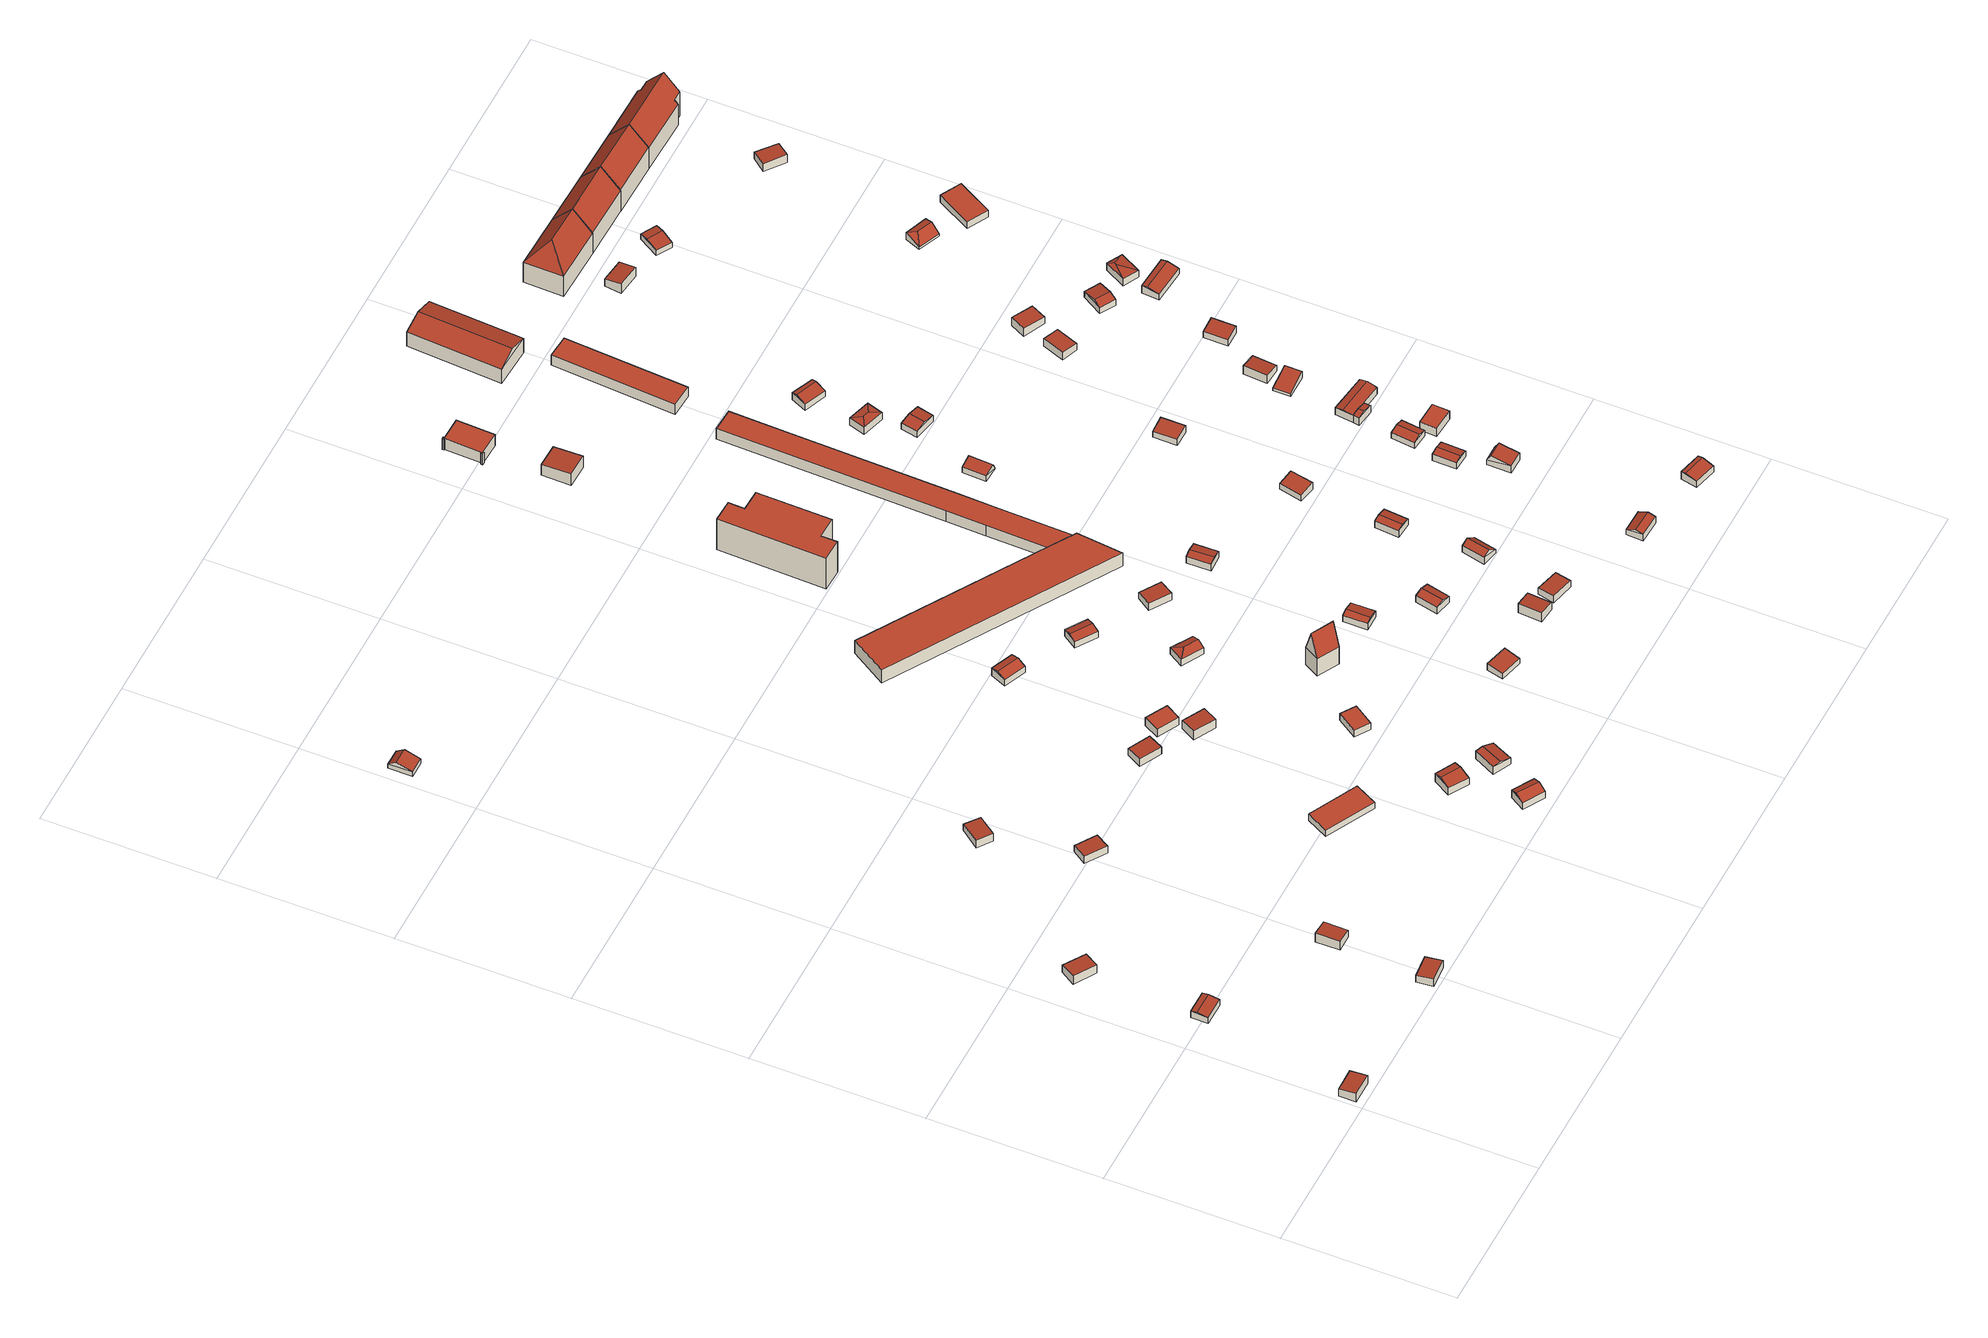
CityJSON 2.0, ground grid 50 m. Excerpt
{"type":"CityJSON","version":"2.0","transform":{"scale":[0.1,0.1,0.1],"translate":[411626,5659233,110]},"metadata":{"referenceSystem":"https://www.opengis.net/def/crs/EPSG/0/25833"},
"CityObjects":{
"building1":{"type":"Building","attributes":{"Dachtyp_tdc":"tdcPolyFlatRoof","Gemeindeschluessel":14612000,"Dachneigung":6.07,"QualitaetDacherkennung":78,"Geometrietyp2DReferenz":"3000","measuredHeight":3.06,"function":"31001_9998","roofType":"2100"},"geometry":[{"type":"Solid","lod":"2","boundaries":[[[[0,1,2,3]],[[1,4,5,2]],[[4,6,7,5]],[[6,0,3,7]],[[6,4,1,0]],[[3,2,5,7]]]],"semantics":{"surfaces":[{"type":"WallSurface"},{"type":"RoofSurface"},{"type":"GroundSurface"}],"values":[[0,0,0,0,1,2]]}}]},
"building2":{"type":"Building","attributes":{"Dachtyp_tdc":"tdcGableRoof","Gemeindeschluessel":14612000,"Dachneigung":10.05,"QualitaetDacherkennung":68,"Geometrietyp2DReferenz":"3000","measuredHeight":2.67,"function":"31001_9998","roofType":"3100"},"geometry":[{"type":"Solid","lod":"2","boundaries":[[[[8,9,10,11]],[[9,12,13,10]],[[12,14,15,13]],[[14,8,11,15]],[[12,9,16]],[[8,14,17]],[[9,8,17,16]],[[14,12,16,17]],[[11,10,13,15]]]],"semantics":{"surfaces":[{"type":"WallSurface"},{"type":"RoofSurface"},{"type":"GroundSurface"}],"values":[[0,0,0,0,0,0,1,1,2]]}}]},
"building3":{"type":"Building","attributes":{"Dachtyp_tdc":"tdcPolyFlatRoof","Gemeindeschluessel":14612000,"Dachneigung":3.76,"QualitaetDacherkennung":78,"Geometrietyp2DReferenz":"3000","measuredHeight":3.08,"function":"31001_9998","roofType":"2100"},"geometry":[{"type":"Solid","lod":"2","boundaries":[[[[18,19,20,21]],[[19,22,23,20]],[[22,24,25,23]],[[24,18,21,25]],[[24,22,19,18]],[[21,20,23,25]]]],"semantics":{"surfaces":[{"type":"WallSurface"},{"type":"RoofSurface"},{"type":"GroundSurface"}],"values":[[0,0,0,0,1,2]]}}]},
"building4":{"type":"Building","attributes":{"Dachtyp_tdc":"tdcPolyFlatRoof","Gemeindeschluessel":14612000,"Dachneigung":5.61,"QualitaetDacherkennung":56,"Geometrietyp2DReferenz":"3000","measuredHeight":2.86,"function":"31001_9998","roofType":"2100"},"geometry":[{"type":"Solid","lod":"2","boundaries":[[[[26,27,28,29]],[[27,30,31,28]],[[30,32,33,31]],[[32,26,29,33]],[[32,30,27,26]],[[29,28,31,33]]]],"semantics":{"surfaces":[{"type":"WallSurface"},{"type":"RoofSurface"},{"type":"GroundSurface"}],"values":[[0,0,0,0,1,2]]}}]},
"building5":{"type":"Building","attributes":{"Dachtyp_tdc":"tdcPolyFlatRoof","Gemeindeschluessel":14612000,"Dachneigung":7.63,"QualitaetDacherkennung":71,"Geometrietyp2DReferenz":"3000","measuredHeight":3.33,"function":"31001_9998","roofType":"2100"},"geometry":[{"type":"Solid","lod":"2","boundaries":[[[[34,35,36,37]],[[34,38,39,35]],[[36,40,41,37]],[[35,39,40,36]],[[39,38,41,40]],[[38,34,37,41]]]],"semantics":{"surfaces":[{"type":"WallSurface"},{"type":"RoofSurface"},{"type":"GroundSurface"}],"values":[[0,1,2,0,0,0]]}}]},
"building6":{"type":"Building","attributes":{"Dachtyp_tdc":"tdcPolyFlatRoof","Gemeindeschluessel":14612000,"Dachneigung":4.7,"QualitaetDacherkennung":73,"Geometrietyp2DReferenz":"3000","measuredHeight":2.66,"function":"31001_9998","roofType":"2100"},"geometry":[{"type":"Solid","lod":"2","boundaries":[[[[42,43,44,45]],[[43,46,47,44]],[[46,48,49,47]],[[48,42,45,49]],[[48,46,43,42]],[[45,44,47,49]]]],"semantics":{"surfaces":[{"type":"WallSurface"},{"type":"RoofSurface"},{"type":"GroundSurface"}],"values":[[0,0,0,0,1,2]]}}]},
"building7":{"type":"Building","attributes":{"Dachtyp_tdc":"tdcPolyFlatRoof","Gemeindeschluessel":14612000,"Dachneigung":4.71,"QualitaetDacherkennung":80,"Geometrietyp2DReferenz":"3000","measuredHeight":2.71,"function":"31001_9998","roofType":"2100"},"geometry":[{"type":"Solid","lod":"2","boundaries":[[[[50,51,52,53]],[[51,54,55,52]],[[54,56,57,55]],[[56,50,53,57]],[[56,54,51,50]],[[53,52,55,57]]]],"semantics":{"surfaces":[{"type":"WallSurface"},{"type":"RoofSurface"},{"type":"GroundSurface"}],"values":[[0,0,0,0,1,2]]}}]},
"building8":{"type":"Building","attributes":{"Dachtyp_tdc":"tdcGableRoof","Gemeindeschluessel":14612000,"Dachneigung":17.56,"QualitaetDacherkennung":50,"Geometrietyp2DReferenz":"3000","measuredHeight":3.24,"function":"31001_9998","roofType":"3100"},"geometry":[{"type":"Solid","lod":"2","boundaries":[[[[58,59,60,61]],[[59,62,63,60]],[[62,64,65,63]],[[64,58,61,65]],[[62,59,66]],[[58,64,67]],[[59,58,67,66]],[[64,62,66,67]],[[61,60,63,65]]]],"semantics":{"surfaces":[{"type":"WallSurface"},{"type":"RoofSurface"},{"type":"GroundSurface"}],"values":[[0,0,0,0,0,0,1,1,2]]}}]},
"building9":{"type":"Building","attributes":{"Dachtyp_tdc":"tdcPolyFlatRoof","Gemeindeschluessel":14612000,"Dachneigung":0,"QualitaetDacherkennung":57,"Geometrietyp2DReferenz":"3000","measuredHeight":2.34,"function":"31001_9998","roofType":"1000"},"geometry":[{"type":"Solid","lod":"2","boundaries":[[[[68,69,70,71]],[[68,72,73,69]],[[70,74,75,71]],[[69,73,74,70]],[[73,72,75,74]],[[72,68,71,75]]]],"semantics":{"surfaces":[{"type":"WallSurface"},{"type":"RoofSurface"},{"type":"GroundSurface"}],"values":[[0,1,2,0,0,0]]}}]},
"building10":{"type":"Building","attributes":{"Dachtyp_tdc":"tdcGableRoof","Gemeindeschluessel":14612000,"Dachneigung":20.28,"QualitaetDacherkennung":78,"Geometrietyp2DReferenz":"3000","measuredHeight":3.58,"function":"31001_9998","roofType":"3100"},"geometry":[{"type":"Solid","lod":"2","boundaries":[[[[76,77,78,79]],[[77,80,81,78]],[[80,82,83,81]],[[82,76,79,83]],[[80,77,84]],[[76,82,85]],[[77,76,85,84]],[[82,80,84,85]],[[79,78,81,83]]]],"semantics":{"surfaces":[{"type":"WallSurface"},{"type":"RoofSurface"},{"type":"GroundSurface"}],"values":[[0,0,0,0,0,0,1,1,2]]}}]},
"building11":{"type":"Building","attributes":{"Dachtyp_tdc":"tdcPolyFlatRoof","Gemeindeschluessel":14612000,"Dachneigung":3.81,"QualitaetDacherkennung":84,"Geometrietyp2DReferenz":"3000","measuredHeight":2.73,"function":"31001_9998","roofType":"2100"},"geometry":[{"type":"Solid","lod":"2","boundaries":[[[[86,87,88,89]],[[87,90,91,88]],[[90,92,93,91]],[[92,86,89,93]],[[92,90,87,86]],[[89,88,91,93]]]],"semantics":{"surfaces":[{"type":"WallSurface"},{"type":"RoofSurface"},{"type":"GroundSurface"}],"values":[[0,0,0,0,1,2]]}}]},
"building12":{"type":"Building","attributes":{"Dachtyp_tdc":"tdcGableRoof","Gemeindeschluessel":14612000,"Dachneigung":14.36,"QualitaetDacherkennung":75,"Geometrietyp2DReferenz":"3000","measuredHeight":3.51,"function":"31001_9998","roofType":"3100"},"geometry":[{"type":"Solid","lod":"2","boundaries":[[[[94,95,96,97]],[[95,98,99,96]],[[98,100,101,99]],[[100,94,97,101]],[[98,95,102]],[[94,100,103]],[[95,94,103,102]],[[100,98,102,103]],[[97,96,99,101]]]],"semantics":{"surfaces":[{"type":"WallSurface"},{"type":"RoofSurface"},{"type":"GroundSurface"}],"values":[[0,0,0,0,0,0,1,1,2]]}}]},
"building13":{"type":"Building","attributes":{"Dachtyp_tdc":"tdcGableRoof","Gemeindeschluessel":14612000,"Dachneigung":17.19,"QualitaetDacherkennung":82,"Geometrietyp2DReferenz":"3000","measuredHeight":3.33,"function":"31001_9998","roofType":"3100"},"geometry":[{"type":"Solid","lod":"2","boundaries":[[[[104,105,106,107]],[[105,108,109,106]],[[108,110,111,109]],[[110,104,107,111]],[[108,105,112]],[[104,110,113]],[[105,104,113,112]],[[110,108,112,113]],[[107,106,109,111]]]],"semantics":{"surfaces":[{"type":"WallSurface"},{"type":"RoofSurface"},{"type":"GroundSurface"}],"values":[[0,0,0,0,0,0,1,1,2]]}}]},
"building14":{"type":"Building","attributes":{"Dachtyp_tdc":"tdcPolyFlatRoof","Gemeindeschluessel":14612000,"Dachneigung":2.98,"QualitaetDacherkennung":81,"Geometrietyp2DReferenz":"3000","measuredHeight":3.03,"function":"31001_9998","roofType":"2100"},"geometry":[{"type":"Solid","lod":"2","boundaries":[[[[114,115,116,117]],[[115,118,119,116]],[[118,120,121,119]],[[120,114,117,121]],[[120,118,115,114]],[[117,116,119,121]]]],"semantics":{"surfaces":[{"type":"WallSurface"},{"type":"RoofSurface"},{"type":"GroundSurface"}],"values":[[0,0,0,0,1,2]]}}]},
"building15":{"type":"Building","attributes":{"Dachtyp_tdc":"tdcPolyFlatRoof","Gemeindeschluessel":14612000,"Dachneigung":3.79,"QualitaetDacherkennung":75,"Geometrietyp2DReferenz":"3000","measuredHeight":3.33,"function":"31001_9998","roofType":"2100"},"geometry":[{"type":"Solid","lod":"2","boundaries":[[[[122,123,124,125]],[[123,126,127,124]],[[123,122,128,126]],[[127,129,125,124]],[[126,128,129,127]],[[128,122,125,129]]]],"semantics":{"surfaces":[{"type":"WallSurface"},{"type":"RoofSurface"},{"type":"GroundSurface"}],"values":[[0,0,1,2,0,0]]}}]},
"building16":{"type":"Building","attributes":{"Dachtyp_tdc":"tdcPolyFlatRoof","Gemeindeschluessel":14612000,"Dachneigung":0,"QualitaetDacherkennung":76,"Geometrietyp2DReferenz":"3000","measuredHeight":2.51,"function":"31001_9998","roofType":"1000"},"geometry":[{"type":"Solid","lod":"2","boundaries":[[[[130,131,132,133]],[[131,134,135,132]],[[134,136,137,135]],[[136,130,133,137]],[[136,134,131,130]],[[133,132,135,137]]]],"semantics":{"surfaces":[{"type":"WallSurface"},{"type":"RoofSurface"},{"type":"GroundSurface"}],"values":[[0,0,0,0,1,2]]}}]},
"building17":{"type":"Building","attributes":{"Dachtyp_tdc":"tdcGableRoof","Gemeindeschluessel":14612000,"Dachneigung":23.5,"QualitaetDacherkennung":73,"Geometrietyp2DReferenz":"3000","measuredHeight":3.4,"function":"31001_9998","roofType":"3100"},"geometry":[{"type":"Solid","lod":"2","boundaries":[[[[138,139,140,141]],[[139,142,143,140]],[[142,144,145,143]],[[144,138,141,145]],[[142,139,146]],[[138,144,147]],[[139,138,147,146]],[[144,142,146,147]],[[141,140,143,145]]]],"semantics":{"surfaces":[{"type":"WallSurface"},{"type":"RoofSurface"},{"type":"GroundSurface"}],"values":[[0,0,0,0,0,0,1,1,2]]}}]},
"building18":{"type":"Building","attributes":{"Dachtyp_tdc":"tdcFreeFormRoof","Gemeindeschluessel":14612000,"Dachneigung":22.96,"QualitaetDacherkennung":67,"Geometrietyp2DReferenz":"3000","measuredHeight":3.38,"function":"31001_9998","roofType":"5000"},"geometry":[{"type":"Solid","lod":"2","boundaries":[[[[148,149,150,151]],[[149,152,153,150]],[[152,154,155,153]],[[154,148,151,155]],[[156,157,154,152]],[[156,152,149]],[[157,156,149,148]],[[157,148,154]],[[151,150,153,155]]]],"semantics":{"surfaces":[{"type":"WallSurface"},{"type":"RoofSurface"},{"type":"GroundSurface"}],"values":[[0,0,0,0,1,1,1,0,2]]}}]},
"building19":{"type":"Building","attributes":{"Dachtyp_tdc":"tdcFreeFormRoof","Gemeindeschluessel":14612000,"Dachneigung":71.73,"QualitaetDacherkennung":5,"Geometrietyp2DReferenz":"3000","measuredHeight":13.91,"function":"31001_9998","roofType":"5000"},"geometry":[{"type":"Solid","lod":"2","boundaries":[[[[158,159,160,161]],[[159,162,163,160]],[[162,164,165,163]],[[164,158,161,165]],[[166,164,162]],[[167,166,162,159]],[[167,159,158]],[[166,167,158,164]],[[161,160,163,165]]]],"semantics":{"surfaces":[{"type":"WallSurface"},{"type":"RoofSurface"},{"type":"GroundSurface"}],"values":[[0,0,0,0,0,1,0,1,2]]}}]},
"building20":{"type":"Building","attributes":{"Dachtyp_tdc":"tdcGableRoof","Gemeindeschluessel":14612000,"Dachneigung":15.91,"QualitaetDacherkennung":72,"Geometrietyp2DReferenz":"3000","measuredHeight":3.02,"function":"31001_9998","roofType":"3100"},"geometry":[{"type":"Solid","lod":"2","boundaries":[[[[168,169,170,171]],[[169,172,173,170]],[[172,174,175,173]],[[174,168,171,175]],[[172,169,176]],[[168,174,177]],[[169,168,177,176]],[[174,172,176,177]],[[171,170,173,175]]]],"semantics":{"surfaces":[{"type":"WallSurface"},{"type":"RoofSurface"},{"type":"GroundSurface"}],"values":[[0,0,0,0,0,0,1,1,2]]}}]},
"building21":{"type":"Building","attributes":{"name":"Straßenmeisterei Dresden-Nord","Dachtyp_tdc":"tdcPolyFlatRoof","Gemeindeschluessel":14612000,"Dachneigung":0,"QualitaetDacherkennung":73,"Geometrietyp2DReferenz":"3000","measuredHeight":4.79,"function":"31001_3010","roofType":"1000"},"geometry":[{"type":"Solid","lod":"2","boundaries":[[[[178,179,180,181]],[[179,182,183,180]],[[182,184,185,183]],[[184,186,187,185]],[[186,178,181,187]],[[186,184,182,179,178]],[[181,180,183,185,187]]]],"semantics":{"surfaces":[{"type":"WallSurface"},{"type":"RoofSurface"},{"type":"GroundSurface"}],"values":[[0,0,0,0,0,1,2]]}}]},
"building22":{"type":"Building","attributes":{"Dachtyp_tdc":"tdcPolyFlatRoof","Gemeindeschluessel":14612000,"Dachneigung":6.23,"QualitaetDacherkennung":78,"Geometrietyp2DReferenz":"3000","measuredHeight":2.51,"function":"31001_9998","roofType":"2100"},"geometry":[{"type":"Solid","lod":"2","boundaries":[[[[188,189,190,191]],[[189,192,193,190]],[[192,194,195,193]],[[194,188,191,195]],[[194,192,189,188]],[[191,190,193,195]]]],"semantics":{"surfaces":[{"type":"WallSurface"},{"type":"RoofSurface"},{"type":"GroundSurface"}],"values":[[0,0,0,0,1,2]]}}]},
"building23":{"type":"Building","attributes":{"Dachtyp_tdc":"tdcPolyFlatRoof","Gemeindeschluessel":14612000,"Dachneigung":3.46,"QualitaetDacherkennung":75,"Geometrietyp2DReferenz":"3000","measuredHeight":2.53,"function":"31001_9998","roofType":"2100"},"geometry":[{"type":"Solid","lod":"2","boundaries":[[[[196,197,198,199]],[[197,200,201,198]],[[200,202,203,201]],[[202,196,199,203]],[[202,200,197,196]],[[199,198,201,203]]]],"semantics":{"surfaces":[{"type":"WallSurface"},{"type":"RoofSurface"},{"type":"GroundSurface"}],"values":[[0,0,0,0,1,2]]}}]},
"building24":{"type":"Building","attributes":{"Dachtyp_tdc":"tdcGableRoof","Gemeindeschluessel":14612000,"Dachneigung":15.01,"QualitaetDacherkennung":92,"Geometrietyp2DReferenz":"3000","measuredHeight":3.04,"function":"31001_9998","roofType":"3100"},"geometry":[{"type":"Solid","lod":"2","boundaries":[[[[204,205,206]],[[207,208,209]],[[205,207,209,206]],[[208,204,206,209]],[[210,211,212,213]],[[207,205,211,210]],[[205,204,212,211]],[[204,208,213,212]],[[208,207,210,213]]]],"semantics":{"surfaces":[{"type":"WallSurface"},{"type":"RoofSurface"},{"type":"GroundSurface"}],"values":[[0,0,1,1,2,0,0,0,0]]}}]},
"building25":{"type":"Building","attributes":{"name":"Straßenmeisterei Dresden-Nord","Dachtyp_tdc":"tdcPolyFlatRoof","Gemeindeschluessel":14612000,"Dachneigung":0,"QualitaetDacherkennung":92,"Geometrietyp2DReferenz":"3000","measuredHeight":11.45,"function":"31001_3010","roofType":"1000"},"geometry":[{"type":"Solid","lod":"2","boundaries":[[[[214,215,216,217]],[[215,218,219,216]],[[218,220,221,219]],[[220,222,223,221]],[[222,224,225,223]],[[224,226,227,225]],[[226,228,229,227]],[[228,230,231,229]],[[230,232,233,231]],[[232,214,217,233]],[[232,230,228,226,224,222,220,218,215,214]],[[217,216,219,221,223,225,227,229,231,233]]]],"semantics":{"surfaces":[{"type":"WallSurface"},{"type":"RoofSurface"},{"type":"GroundSurface"}],"values":[[0,0,0,0,0,0,0,0,0,0,1,2]]}}]},
"building26":{"type":"Building","attributes":{"Dachtyp_tdc":"tdcGableRoof","Gemeindeschluessel":14612000,"Dachneigung":15.29,"QualitaetDacherkennung":85,"Geometrietyp2DReferenz":"3000","measuredHeight":2.98,"function":"31001_9998","roofType":"3100"},"geometry":[{"type":"Solid","lod":"2","boundaries":[[[[234,235,236,237]],[[235,238,239,236]],[[238,240,241,239]],[[240,234,237,241]],[[238,235,242]],[[234,240,243]],[[235,234,243,242]],[[240,238,242,243]],[[237,236,239,241]]]],"semantics":{"surfaces":[{"type":"WallSurface"},{"type":"RoofSurface"},{"type":"GroundSurface"}],"values":[[0,0,0,0,0,0,1,1,2]]}}]},
"building27":{"type":"Building","attributes":{"Dachtyp_tdc":"tdcPolyFlatRoof","Gemeindeschluessel":14612000,"Dachneigung":7.46,"QualitaetDacherkennung":81,"Geometrietyp2DReferenz":"3000","measuredHeight":3.32,"function":"31001_9998","roofType":"2100"},"geometry":[{"type":"Solid","lod":"2","boundaries":[[[[244,245,246,247]],[[245,248,249,246]],[[248,250,251,249]],[[250,244,247,251]],[[250,248,245,244]],[[247,246,249,251]]]],"semantics":{"surfaces":[{"type":"WallSurface"},{"type":"RoofSurface"},{"type":"GroundSurface"}],"values":[[0,0,0,0,1,2]]}}]},
"building28":{"type":"Building","attributes":{"Dachtyp_tdc":"tdcGableRoof","Gemeindeschluessel":14612000,"Dachneigung":12.29,"QualitaetDacherkennung":93,"Geometrietyp2DReferenz":"3000","measuredHeight":2.96,"function":"31001_9998","roofType":"3100"},"geometry":[{"type":"Solid","lod":"2","boundaries":[[[[252,253,254,255]],[[253,256,257,254]],[[256,258,259,257]],[[258,252,255,259]],[[256,253,260]],[[252,258,261]],[[253,252,261,260]],[[258,256,260,261]],[[255,254,257,259]]]],"semantics":{"surfaces":[{"type":"WallSurface"},{"type":"RoofSurface"},{"type":"GroundSurface"}],"values":[[0,0,0,0,0,0,1,1,2]]}}]},
"building29":{"type":"Building","attributes":{"Dachtyp_tdc":"tdcPolyFlatRoof","Gemeindeschluessel":14612000,"Dachneigung":4.12,"QualitaetDacherkennung":77,"Geometrietyp2DReferenz":"3000","measuredHeight":2.54,"function":"31001_9998","roofType":"2100"},"geometry":[{"type":"Solid","lod":"2","boundaries":[[[[262,263,264,265]],[[263,266,267,264]],[[266,268,269,267]],[[268,262,265,269]],[[268,266,263,262]],[[265,264,267,269]]]],"semantics":{"surfaces":[{"type":"WallSurface"},{"type":"RoofSurface"},{"type":"GroundSurface"}],"values":[[0,0,0,0,1,2]]}}]},
"building30":{"type":"Building","attributes":{"name":"Straßenmeisterei Dresden-Nord","Dachtyp_tdc":"tdcPolyFlatRoof","Gemeindeschluessel":14612000,"Dachneigung":3.27,"QualitaetDacherkennung":94,"Geometrietyp2DReferenz":"3000","measuredHeight":4.42,"function":"31001_3010","roofType":"2100"},"geometry":[{"type":"Solid","lod":"2","boundaries":[[[[270,271,272,273]],[[271,274,275,272]],[[274,276,277,275]],[[276,270,273,277]],[[276,274,271,270]],[[273,272,275,277]]]],"semantics":{"surfaces":[{"type":"WallSurface"},{"type":"RoofSurface"},{"type":"GroundSurface"}],"values":[[0,0,0,0,1,2]]}}]},
"building31":{"type":"Building","attributes":{"name":"Straßenmeisterei Dresden-Nord","Dachtyp_tdc":"tdcPolyFlatRoof","Gemeindeschluessel":14612000,"Dachneigung":2.7,"QualitaetDacherkennung":98,"Geometrietyp2DReferenz":"3000","measuredHeight":3.94,"function":"31001_3010","roofType":"2100"},"geometry":[{"type":"Solid","lod":"2","boundaries":[[[[278,279,181,280]],[[279,281,187,181]],[[281,282,283,187]],[[282,284,285,283]],[[284,286,287,285]],[[286,288,289,287]],[[288,290,291,289]],[[290,292,293,291]],[[292,278,280,293]],[[292,290,288,286,284,282,281,279,278]],[[280,181,187,283,285,287,289,291,293]]]],"semantics":{"surfaces":[{"type":"WallSurface"},{"type":"RoofSurface"},{"type":"GroundSurface"}],"values":[[0,0,0,0,0,0,0,0,0,1,2]]}}]},
"building32":{"type":"Building","attributes":{"Dachtyp_tdc":"tdcPolyFlatRoof","Gemeindeschluessel":14612000,"Dachneigung":0,"QualitaetDacherkennung":88,"Geometrietyp2DReferenz":"3000","measuredHeight":4.14,"function":"31001_2000","roofType":"1000"},"geometry":[{"type":"Solid","lod":"2","boundaries":[[[[294,295,296,297]],[[298,299,300,301]],[[299,302,303,300]],[[302,304,305,303]],[[304,306,307,305]],[[306,308,309,307]],[[308,310,311,309]],[[310,312,313,311]],[[312,314,315,313]],[[314,294,297,315]],[[314,312,310,308,306,304,302,299,298,316,317,318,295,294]],[[297,296,319,320,321,301,300,303,305,307,309,311,313,315]],[[316,298,301,321]],[[317,316,321,320]],[[295,318,319,296]],[[318,317,320,319]]]],"semantics":{"surfaces":[{"type":"WallSurface"},{"type":"RoofSurface"},{"type":"GroundSurface"}],"values":[[0,0,0,0,0,0,0,0,0,0,1,2,0,0,0,0]]}}]},
"building33":{"type":"Building","attributes":{"Dachtyp_tdc":"tdcGableRoof","Gemeindeschluessel":14612000,"Dachneigung":37.65,"QualitaetDacherkennung":64,"Geometrietyp2DReferenz":"3000","measuredHeight":3.62,"function":"31001_9998","roofType":"3100"},"geometry":[{"type":"Solid","lod":"2","boundaries":[[[[322,323,324,325]],[[326,327,323,322]],[[327,328,324,323]],[[328,329,325,324]],[[329,326,322,325]],[[328,327,330]],[[326,329,331]],[[327,326,331,330]],[[329,328,330,331]]]],"semantics":{"surfaces":[{"type":"GroundSurface"},{"type":"WallSurface"},{"type":"RoofSurface"}],"values":[[0,1,1,1,1,1,1,2,2]]}}]},
"building34":{"type":"Building","attributes":{"Dachtyp_tdc":"tdcGableRoof","Gemeindeschluessel":14612000,"Dachneigung":15.38,"QualitaetDacherkennung":80,"Geometrietyp2DReferenz":"3000","measuredHeight":2.93,"function":"31001_9998","roofType":"3100"},"geometry":[{"type":"Solid","lod":"2","boundaries":[[[[332,333,334,335]],[[333,336,337,334]],[[336,338,339,337]],[[338,332,335,339]],[[336,333,340]],[[332,338,341]],[[333,332,341,340]],[[338,336,340,341]],[[335,334,337,339]]]],"semantics":{"surfaces":[{"type":"WallSurface"},{"type":"RoofSurface"},{"type":"GroundSurface"}],"values":[[0,0,0,0,0,0,1,1,2]]}}]},
"building35":{"type":"Building","attributes":{"Dachtyp_tdc":"tdcGableRoof","Gemeindeschluessel":14612000,"Dachneigung":13.43,"QualitaetDacherkennung":55,"Geometrietyp2DReferenz":"3000","measuredHeight":2.85,"function":"31001_9998","roofType":"3100"},"geometry":[{"type":"Solid","lod":"2","boundaries":[[[[342,343,344,345]],[[343,346,344]],[[342,345,347]],[[346,343,348]],[[342,347,349]],[[343,342,349,348]],[[347,346,348,349]],[[345,344,346,347]]]],"semantics":{"surfaces":[{"type":"WallSurface"},{"type":"RoofSurface"},{"type":"GroundSurface"}],"values":[[0,0,0,0,0,1,1,2]]}}]},
"building36":{"type":"Building","attributes":{"Dachtyp_tdc":"tdcGableRoof","Gemeindeschluessel":14612000,"Dachneigung":22.16,"QualitaetDacherkennung":60,"Geometrietyp2DReferenz":"3000","measuredHeight":3.07,"function":"31001_9998","roofType":"3100"},"geometry":[{"type":"Solid","lod":"2","boundaries":[[[[350,351,352,353]],[[351,354,355,352]],[[354,356,357,355]],[[356,350,353,357]],[[354,351,358]],[[350,356,359]],[[351,350,359,358]],[[356,354,358,359]],[[353,352,355,357]]]],"semantics":{"surfaces":[{"type":"WallSurface"},{"type":"RoofSurface"},{"type":"GroundSurface"}],"values":[[0,0,0,0,0,0,1,1,2]]}}]},
"building37":{"type":"Building","attributes":{"Dachtyp_tdc":"tdcPolyFlatRoof","Gemeindeschluessel":14612000,"Dachneigung":6.3,"QualitaetDacherkennung":76,"Geometrietyp2DReferenz":"3000","measuredHeight":2.59,"function":"31001_9998","roofType":"2100"},"geometry":[{"type":"Solid","lod":"2","boundaries":[[[[360,361,362,363]],[[361,364,365,362]],[[364,366,367,365]],[[366,360,363,367]],[[366,364,361,360]],[[363,362,365,367]]]],"semantics":{"surfaces":[{"type":"WallSurface"},{"type":"RoofSurface"},{"type":"GroundSurface"}],"values":[[0,0,0,0,1,2]]}}]},
"building38":{"type":"Building","attributes":{"Dachtyp_tdc":"tdcFreeFormRoof","Gemeindeschluessel":14612000,"Dachneigung":12.31,"QualitaetDacherkennung":72,"Geometrietyp2DReferenz":"3000","measuredHeight":3.12,"function":"31001_9998","roofType":"5000"},"geometry":[{"type":"Solid","lod":"2","boundaries":[[[[368,369,370,371]],[[369,372,373,370]],[[372,374,375,373]],[[374,368,371,375]],[[376,374,372]],[[377,376,372,369]],[[377,369,368]],[[376,377,368,374]],[[371,370,373,375]]]],"semantics":{"surfaces":[{"type":"WallSurface"},{"type":"RoofSurface"},{"type":"GroundSurface"}],"values":[[0,0,0,0,1,1,1,1,2]]}}]},
"building39":{"type":"Building","attributes":{"Dachtyp_tdc":"tdcGableRoof","Gemeindeschluessel":14612000,"Dachneigung":10.44,"QualitaetDacherkennung":80,"Geometrietyp2DReferenz":"3000","measuredHeight":2.97,"function":"31001_9998","roofType":"3100"},"geometry":[{"type":"Solid","lod":"2","boundaries":[[[[378,379,380,381]],[[379,382,383,380]],[[382,384,385,383]],[[384,378,381,385]],[[382,379,386]],[[378,384,387]],[[379,378,387,386]],[[384,382,386,387]],[[381,380,383,385]]]],"semantics":{"surfaces":[{"type":"WallSurface"},{"type":"RoofSurface"},{"type":"GroundSurface"}],"values":[[0,0,0,0,0,0,1,1,2]]}}]},
"building40":{"type":"Building","attributes":{"name":"Straßenmeisterei Dresden-Nord","Dachtyp_tdc":"tdcPolyFlatRoof","Gemeindeschluessel":14612000,"Dachneigung":2.6,"QualitaetDacherkennung":98,"Geometrietyp2DReferenz":"3000","measuredHeight":3.83,"function":"31001_3010","roofType":"2100"},"geometry":[{"type":"Solid","lod":"2","boundaries":[[[[388,389,390,391]],[[389,392,393,390]],[[392,394,395,393]],[[394,388,391,395]],[[394,392,389,388]],[[391,390,393,395]]]],"semantics":{"surfaces":[{"type":"WallSurface"},{"type":"RoofSurface"},{"type":"GroundSurface"}],"values":[[0,0,0,0,1,2]]}}]},
"building41":{"type":"Building","attributes":{"Dachtyp_tdc":"tdcGableRoof","Gemeindeschluessel":14612000,"Dachneigung":13.94,"QualitaetDacherkennung":73,"Geometrietyp2DReferenz":"3000","measuredHeight":3.06,"function":"31001_9998","roofType":"3100"},"geometry":[{"type":"Solid","lod":"2","boundaries":[[[[396,397,398,399]],[[397,400,401,398]],[[400,402,403,401]],[[402,396,399,403]],[[400,397,404]],[[396,402,405]],[[397,396,405,404]],[[402,400,404,405]],[[399,398,401,403]]]],"semantics":{"surfaces":[{"type":"WallSurface"},{"type":"RoofSurface"},{"type":"GroundSurface"}],"values":[[0,0,0,0,0,0,1,1,2]]}}]},
"building42":{"type":"Building","attributes":{"Dachtyp_tdc":"tdcPolyFlatRoof","Gemeindeschluessel":14612000,"Dachneigung":4.65,"QualitaetDacherkennung":90,"Geometrietyp2DReferenz":"3000","measuredHeight":2.53,"function":"31001_9998","roofType":"2100"},"geometry":[{"type":"Solid","lod":"2","boundaries":[[[[406,407,408,409]],[[407,410,411,408]],[[410,412,413,411]],[[412,406,409,413]],[[412,410,407,406]],[[409,408,411,413]]]],"semantics":{"surfaces":[{"type":"WallSurface"},{"type":"RoofSurface"},{"type":"GroundSurface"}],"values":[[0,0,0,0,1,2]]}}]},
"building43":{"type":"Building","attributes":{"Dachtyp_tdc":"tdcGableRoof","Gemeindeschluessel":14612000,"Dachneigung":13.24,"QualitaetDacherkennung":82,"Geometrietyp2DReferenz":"3000","measuredHeight":2.8,"function":"31001_9998","roofType":"3100"},"geometry":[{"type":"Solid","lod":"2","boundaries":[[[[414,415,416,417]],[[415,418,419,416]],[[418,420,421,419]],[[420,414,417,421]],[[418,415,422]],[[414,420,423]],[[415,414,423,422]],[[420,418,422,423]],[[417,416,419,421]]]],"semantics":{"surfaces":[{"type":"WallSurface"},{"type":"RoofSurface"},{"type":"GroundSurface"}],"values":[[0,0,0,0,0,0,1,1,2]]}}]},
"building44":{"type":"Building","attributes":{"Dachtyp_tdc":"tdcGableRoof","Gemeindeschluessel":14612000,"Dachneigung":11.26,"QualitaetDacherkennung":21,"Geometrietyp2DReferenz":"3000","measuredHeight":3.8,"function":"31001_9998","roofType":"3100"},"geometry":[{"type":"Solid","lod":"2","boundaries":[[[[424,425,426,427]],[[425,428,429,426]],[[428,430,431,429]],[[430,424,427,431]],[[428,425,432]],[[424,430,433]],[[425,424,433,432]],[[430,428,432,433]],[[427,426,429,431]]]],"semantics":{"surfaces":[{"type":"WallSurface"},{"type":"RoofSurface"},{"type":"GroundSurface"}],"values":[[0,0,0,0,0,0,1,1,2]]}}]},
"building45":{"type":"Building","attributes":{"name":"Straßenmeisterei Dresden-Nord","Dachtyp_tdc":"tdcGableRoof","Gemeindeschluessel":14612000,"Dachneigung":18.14,"QualitaetDacherkennung":96,"Geometrietyp2DReferenz":"3000","measuredHeight":7.34,"function":"31001_3010","roofType":"3100"},"geometry":[{"type":"Solid","lod":"2","boundaries":[[[[434,435,436,437]],[[435,438,439,436]],[[438,440,441,439]],[[440,434,437,441]],[[438,435,442]],[[434,440,443]],[[435,434,443,442]],[[440,438,442,443]],[[437,436,439,441]]]],"semantics":{"surfaces":[{"type":"WallSurface"},{"type":"RoofSurface"},{"type":"GroundSurface"}],"values":[[0,0,0,0,0,0,1,1,2]]}}]},
"building46":{"type":"Building","attributes":{"Dachtyp_tdc":"tdcGableRoof","Gemeindeschluessel":14612000,"Dachneigung":13.62,"QualitaetDacherkennung":69,"Geometrietyp2DReferenz":"3000","measuredHeight":3.02,"function":"31001_9998","roofType":"3100"},"geometry":[{"type":"Solid","lod":"2","boundaries":[[[[444,445,446,447]],[[445,448,449,446]],[[448,450,451,449]],[[450,444,447,451]],[[448,445,452]],[[444,450,453]],[[445,444,453,452]],[[450,448,452,453]],[[447,446,449,451]]]],"semantics":{"surfaces":[{"type":"WallSurface"},{"type":"RoofSurface"},{"type":"GroundSurface"}],"values":[[0,0,0,0,0,0,1,1,2]]}}]},
"building47":{"type":"Building","attributes":{"Dachtyp_tdc":"tdcGableRoof","Gemeindeschluessel":14612000,"Dachneigung":14.66,"QualitaetDacherkennung":64,"Geometrietyp2DReferenz":"3000","measuredHeight":2.81,"function":"31001_9998","roofType":"3100"},"geometry":[{"type":"Solid","lod":"2","boundaries":[[[[454,455,456,457]],[[455,458,459,456]],[[458,460,461,459]],[[460,454,457,461]],[[458,455,462]],[[454,460,463]],[[455,454,463,462]],[[460,458,462,463]],[[457,456,459,461]]]],"semantics":{"surfaces":[{"type":"WallSurface"},{"type":"RoofSurface"},{"type":"GroundSurface"}],"values":[[0,0,0,0,0,0,1,1,2]]}}]},
"building48":{"type":"Building","attributes":{"Dachtyp_tdc":"tdcPolyFlatRoof","Gemeindeschluessel":14612000,"Dachneigung":0,"QualitaetDacherkennung":0,"Geometrietyp2DReferenz":"3000","BezugspunktDach":"2000","measuredHeight":3,"function":"31001_9998"},"geometry":[{"type":"MultiSurface","lod":"2","boundaries":[[[464,465,466,467]],[[464,467,468,469]],[[465,464,469,470]],[[467,466,471,468]],[[466,465,470,471]],[[468,471,470,469]]],"semantics":{"surfaces":[{"type":"RoofSurface"},{"type":"WallSurface"},{"type":"GroundSurface"}],"values":[0,1,1,1,1,2]}}]},
"building49":{"type":"Building","attributes":{"Gemeindeschluessel":14612000,"Geometrietyp2DReferenz":"3000","function":"31001_9998","roofType":"9999"},"children":["building49-1","building49-2"]},
"building49-1":{"type":"BuildingPart","attributes":{"Dachtyp_tdc":"tdcGableRoof","Dachneigung":10.63,"QualitaetDacherkennung":56,"Geometrietyp2DReferenz":"3000","measuredHeight":3.1,"roofType":"3100"},"parents":["building49"],"geometry":[{"type":"MultiSurface","lod":"2","boundaries":[[[472,473,474,475]],[[473,476,477,474]],[[476,478,479,477]],[[478,480,481,482,479]],[[480,478,483,484,472,485]],[[473,484,483,476]],[[483,478,476]],[[472,484,473]],[[482,475,474,477,479]]],"semantics":{"surfaces":[{"type":"WallSurface"},{"type":"RoofSurface"},{"type":"GroundSurface"}],"values":[0,0,0,0,1,1,0,0,2]}}]},
"building49-2":{"type":"BuildingPart","attributes":{"Dachtyp_tdc":"tdcGableRoof","Dachneigung":13.12,"QualitaetDacherkennung":80,"Geometrietyp2DReferenz":"3000","measuredHeight":3.18,"roofType":"3100"},"parents":["building49"],"geometry":[{"type":"MultiSurface","lod":"2","boundaries":[[[481,486,487,482]],[[486,488,489,487]],[[488,490,472,475,489]],[[488,486,491]],[[481,485,490,492]],[[486,481,492,491]],[[490,488,491,492]],[[482,487,489,475]]],"semantics":{"surfaces":[{"type":"WallSurface"},{"type":"RoofSurface"},{"type":"GroundSurface"}],"values":[0,0,0,0,0,1,1,2]}}]},
"building50":{"type":"Building","attributes":{"Dachtyp_tdc":"tdcPolyFlatRoof","Gemeindeschluessel":14612000,"Dachneigung":14.77,"QualitaetDacherkennung":66,"Geometrietyp2DReferenz":"3000","measuredHeight":2.65,"function":"31001_9998","roofType":"2100"},"geometry":[{"type":"Solid","lod":"2","boundaries":[[[[493,494,495,496]],[[494,497,498,495]],[[497,499,500,498]],[[499,493,496,500]],[[499,497,494,493]],[[496,495,498,500]]]],"semantics":{"surfaces":[{"type":"WallSurface"},{"type":"RoofSurface"},{"type":"GroundSurface"}],"values":[[0,0,0,0,1,2]]}}]},
"building51":{"type":"Building","attributes":{"Dachtyp_tdc":"tdcPolyFlatRoof","Gemeindeschluessel":14612000,"Dachneigung":10.14,"QualitaetDacherkennung":78,"Geometrietyp2DReferenz":"3000","measuredHeight":3.06,"function":"31001_9998","roofType":"2100"},"geometry":[{"type":"Solid","lod":"2","boundaries":[[[[501,502,503,504]],[[502,505,506,503]],[[505,507,508,506]],[[507,501,504,508]],[[507,505,502,501]],[[504,503,506,508]]]],"semantics":{"surfaces":[{"type":"WallSurface"},{"type":"RoofSurface"},{"type":"GroundSurface"}],"values":[[0,0,0,0,1,2]]}}]},
"building52":{"type":"Building","attributes":{"Dachtyp_tdc":"tdcPolyFlatRoof","Gemeindeschluessel":14612000,"Dachneigung":3.34,"QualitaetDacherkennung":85,"Geometrietyp2DReferenz":"3000","measuredHeight":2.82,"function":"31001_9998","roofType":"2100"},"geometry":[{"type":"Solid","lod":"2","boundaries":[[[[509,510,511,512]],[[510,513,514,511]],[[513,515,516,514]],[[515,509,512,516]],[[515,513,510,509]],[[512,511,514,516]]]],"semantics":{"surfaces":[{"type":"WallSurface"},{"type":"RoofSurface"},{"type":"GroundSurface"}],"values":[[0,0,0,0,1,2]]}}]},
"building53":{"type":"Building","attributes":{"Dachtyp_tdc":"tdcPolyFlatRoof","Gemeindeschluessel":14612000,"Dachneigung":4.63,"QualitaetDacherkennung":88,"Geometrietyp2DReferenz":"3000","measuredHeight":2.99,"function":"31001_9998","roofType":"2100"},"geometry":[{"type":"Solid","lod":"2","boundaries":[[[[517,518,519,520]],[[518,521,522,519]],[[521,523,524,522]],[[523,517,520,524]],[[523,521,518,517]],[[520,519,522,524]]]],"semantics":{"surfaces":[{"type":"WallSurface"},{"type":"RoofSurface"},{"type":"GroundSurface"}],"values":[[0,0,0,0,1,2]]}}]},
"building54":{"type":"Building","attributes":{"Dachtyp_tdc":"tdcPolyFlatRoof","Gemeindeschluessel":14612000,"Dachneigung":9.44,"QualitaetDacherkennung":50,"Geometrietyp2DReferenz":"3000","measuredHeight":3.46,"function":"31001_9998","roofType":"2100"},"geometry":[{"type":"Solid","lod":"2","boundaries":[[[[525,526,527,528]],[[526,529,530,527]],[[529,531,532,530]],[[531,525,528,532]],[[531,529,526,525]],[[528,527,530,532]]]],"semantics":{"surfaces":[{"type":"WallSurface"},{"type":"RoofSurface"},{"type":"GroundSurface"}],"values":[[0,0,0,0,1,2]]}}]},
"building55":{"type":"Building","attributes":{"Dachtyp_tdc":"tdcHipAndGableRoof","Gemeindeschluessel":14612000,"Dachneigung":48.9,"QualitaetDacherkennung":69,"Geometrietyp2DReferenz":"3000","measuredHeight":14.14,"function":"31001_9998","roofType":"5000"},"geometry":[{"type":"Solid","lod":"2","boundaries":[[[[533,534,535,536]],[[534,537,538,535]],[[537,539,540,538]],[[539,533,536,540]],[[537,534,541]],[[533,539,542]],[[534,533,542,541]],[[539,537,541,542]],[[536,535,538,540]]]],"semantics":{"surfaces":[{"type":"WallSurface"},{"type":"RoofSurface"},{"type":"GroundSurface"}],"values":[[0,0,0,0,1,0,1,1,2]]}}]},
"building56":{"type":"Building","attributes":{"Dachtyp_tdc":"tdcPolyFlatRoof","Gemeindeschluessel":14612000,"Dachneigung":3.36,"QualitaetDacherkennung":93,"Geometrietyp2DReferenz":"3000","measuredHeight":2.53,"function":"31001_9998","roofType":"2100"},"geometry":[{"type":"Solid","lod":"2","boundaries":[[[[543,544,545,546]],[[544,547,548,545]],[[547,549,550,548]],[[549,543,546,550]],[[549,547,544,543]],[[546,545,548,550]]]],"semantics":{"surfaces":[{"type":"WallSurface"},{"type":"RoofSurface"},{"type":"GroundSurface"}],"values":[[0,0,0,0,1,2]]}}]},
"building57":{"type":"Building","attributes":{"Dachtyp_tdc":"tdcGableRoof","Gemeindeschluessel":14612000,"Dachneigung":10.27,"QualitaetDacherkennung":82,"Geometrietyp2DReferenz":"3000","measuredHeight":3,"function":"31001_9998","roofType":"3100"},"geometry":[{"type":"Solid","lod":"2","boundaries":[[[[551,552,553,554]],[[552,555,556,553]],[[555,557,558,556]],[[557,551,554,558]],[[555,552,559]],[[551,557,560]],[[552,551,560,559]],[[557,555,559,560]],[[554,553,556,558]]]],"semantics":{"surfaces":[{"type":"WallSurface"},{"type":"RoofSurface"},{"type":"GroundSurface"}],"values":[[0,0,0,0,0,0,1,1,2]]}}]},
"building58":{"type":"Building","attributes":{"Dachtyp_tdc":"tdcGableRoof","Gemeindeschluessel":14612000,"Dachneigung":10.22,"QualitaetDacherkennung":78,"Geometrietyp2DReferenz":"3000","measuredHeight":2.57,"function":"31001_9998","roofType":"3100"},"geometry":[{"type":"Solid","lod":"2","boundaries":[[[[561,562,563,564]],[[562,565,566,563]],[[565,567,568,566]],[[567,561,564,568]],[[565,562,569]],[[561,567,570]],[[562,561,570,569]],[[567,565,569,570]],[[564,563,566,568]]]],"semantics":{"surfaces":[{"type":"WallSurface"},{"type":"RoofSurface"},{"type":"GroundSurface"}],"values":[[0,0,0,0,0,0,1,1,2]]}}]},
"building59":{"type":"Building","attributes":{"Dachtyp_tdc":"tdcGableRoof","Gemeindeschluessel":14612000,"Dachneigung":49.26,"QualitaetDacherkennung":69,"Geometrietyp2DReferenz":"3000","measuredHeight":14.16,"function":"31001_9998","roofType":"3100"},"geometry":[{"type":"Solid","lod":"2","boundaries":[[[[539,571,572,540]],[[571,573,574,572]],[[573,575,536,574]],[[575,539,540,536]],[[573,571,576]],[[539,575,542]],[[571,539,542,576]],[[575,573,576,542]],[[540,572,574,536]]]],"semantics":{"surfaces":[{"type":"WallSurface"},{"type":"RoofSurface"},{"type":"GroundSurface"}],"values":[[0,0,0,0,0,0,1,1,2]]}}]},
"building60":{"type":"Building","attributes":{"Dachtyp_tdc":"tdcGableRoof","Gemeindeschluessel":14612000,"Dachneigung":14.54,"QualitaetDacherkennung":62,"Geometrietyp2DReferenz":"3000","measuredHeight":3.08,"function":"31001_9998","roofType":"3100"},"geometry":[{"type":"Solid","lod":"2","boundaries":[[[[577,578,579,580]],[[578,581,582,579]],[[581,583,584,582]],[[583,577,580,584]],[[581,578,585]],[[577,583,586]],[[578,577,586,585]],[[583,581,585,586]],[[580,579,582,584]]]],"semantics":{"surfaces":[{"type":"WallSurface"},{"type":"RoofSurface"},{"type":"GroundSurface"}],"values":[[0,0,0,0,0,0,1,1,2]]}}]},
"building61":{"type":"Building","attributes":{"Dachtyp_tdc":"tdcHipRoof","Gemeindeschluessel":14612000,"Dachneigung":11.64,"QualitaetDacherkennung":55,"Geometrietyp2DReferenz":"3000","measuredHeight":3.37,"function":"31001_9998","roofType":"3200"},"geometry":[{"type":"Solid","lod":"2","boundaries":[[[[587,588,589,590]],[[588,591,592,589]],[[591,593,594,592]],[[593,587,590,594]],[[591,588,595]],[[587,593,596]],[[588,587,596,595]],[[593,591,595,596]],[[590,589,592,594]]]],"semantics":{"surfaces":[{"type":"WallSurface"},{"type":"RoofSurface"},{"type":"GroundSurface"}],"values":[[0,0,0,0,1,1,1,1,2]]}}]},
"building62":{"type":"Building","attributes":{"Dachtyp_tdc":"tdcHipAndGableRoof","Gemeindeschluessel":14612000,"Dachneigung":39.84,"QualitaetDacherkennung":54,"Geometrietyp2DReferenz":"3000","measuredHeight":3.18,"function":"31001_9998","roofType":"5000"},"geometry":[{"type":"Solid","lod":"2","boundaries":[[[[597,598,599,600]],[[598,601,602,599]],[[601,603,604,602]],[[603,597,600,604]],[[601,598,605]],[[597,603,606]],[[598,597,606,605]],[[603,601,605,606]],[[600,599,602,604]]]],"semantics":{"surfaces":[{"type":"WallSurface"},{"type":"RoofSurface"},{"type":"GroundSurface"}],"values":[[0,0,0,0,1,0,1,1,2]]}}]},
"building63":{"type":"Building","attributes":{"Dachtyp_tdc":"tdcGableRoof","Gemeindeschluessel":14612000,"Dachneigung":48.98,"QualitaetDacherkennung":66,"Geometrietyp2DReferenz":"3000","measuredHeight":14.16,"function":"31001_9998","roofType":"3100"},"geometry":[{"type":"Solid","lod":"2","boundaries":[[[[607,608,609,610]],[[608,571,611,609]],[[571,612,613,611]],[[612,607,610,613]],[[571,608,576]],[[607,612,614]],[[608,607,614,576]],[[612,571,576,614]],[[610,609,611,613]]]],"semantics":{"surfaces":[{"type":"WallSurface"},{"type":"RoofSurface"},{"type":"GroundSurface"}],"values":[[0,0,0,0,0,0,1,1,2]]}}]},
"building64":{"type":"Building","attributes":{"Dachtyp_tdc":"tdcPolyFlatRoof","Gemeindeschluessel":14612000,"Dachneigung":0,"QualitaetDacherkennung":58,"Geometrietyp2DReferenz":"3000","measuredHeight":2.57,"function":"31001_9998","roofType":"1000"},"geometry":[{"type":"Solid","lod":"2","boundaries":[[[[615,616,617,618]],[[616,619,620,617]],[[619,621,622,620]],[[621,615,618,622]],[[621,619,616,615]],[[618,617,620,622]]]],"semantics":{"surfaces":[{"type":"WallSurface"},{"type":"RoofSurface"},{"type":"GroundSurface"}],"values":[[0,0,0,0,1,2]]}}]},
"building65":{"type":"Building","attributes":{"Dachtyp_tdc":"tdcPolyFlatRoof","Gemeindeschluessel":14612000,"Dachneigung":5.01,"QualitaetDacherkennung":80,"Geometrietyp2DReferenz":"3000","measuredHeight":2.82,"function":"31001_9998","roofType":"2100"},"geometry":[{"type":"Solid","lod":"2","boundaries":[[[[623,624,625,626]],[[624,627,628,625]],[[627,629,630,628]],[[629,623,626,630]],[[629,627,624,623]],[[626,625,628,630]]]],"semantics":{"surfaces":[{"type":"WallSurface"},{"type":"RoofSurface"},{"type":"GroundSurface"}],"values":[[0,0,0,0,1,2]]}}]},
"building66":{"type":"Building","attributes":{"Dachtyp_tdc":"tdcFreeFormRoof","Gemeindeschluessel":14612000,"Dachneigung":49.1,"QualitaetDacherkennung":55,"Geometrietyp2DReferenz":"3000","measuredHeight":14.21,"function":"31001_9998","roofType":"5000"},"geometry":[{"type":"Solid","lod":"2","boundaries":[[[[631,632,633,634]],[[632,635,636,633]],[[635,637,638,636]],[[637,639,640,638]],[[639,641,642,640]],[[641,643,610,642]],[[643,644,613,610]],[[644,631,634,613]],[[639,637,645,614,643,641]],[[645,635,632,631,644,614]],[[637,635,645]],[[644,643,614]],[[634,633,636,638,640,642,610,613]]]],"semantics":{"surfaces":[{"type":"WallSurface"},{"type":"RoofSurface"},{"type":"GroundSurface"}],"values":[[0,0,0,0,0,0,0,0,1,1,0,0,2]]}}]}
},
"vertices":[
[8,20,43],[8,70,38],[8,70,12],[8,20,12],[78,70,38],[78,70,12],[78,20,43],[78,20,12],
[167,478,34],[97,478,34],[97,478,13],[167,478,13],[97,528,37],[97,528,13],[167,528,37],[167,528,13],[97,510,40],[167,510,40],
[75,850,45],[102,893,41],[102,893,14],[75,850,14],[163,853,41],[163,853,14],[136,811,45],[136,811,14],
[455,7,43],[450,56,38],[450,56,15],[455,7,15],[520,63,38],[520,63,15],[524,13,43],[524,13,15],
[471,279,46],[471,349,46],[471,349,13],[471,279,13],[521,279,39],[521,349,39],[521,349,13],[521,279,13],
[470,1001,40],[498,1042,36],[498,1042,14],[470,1001,14],[556,1004,36],[556,1004,14],[529,962,40],[529,962,14],
[489,1301,34],[446,1246,40],[446,1246,12],[489,1301,12],[406,1276,40],[406,1276,12],[449,1332,34],[449,1332,12],
[71,2688,37],[21,2688,37],[21,2688,20],[71,2688,20],[21,2758,34],[21,2758,20],[71,2758,34],[71,2758,20],[21,2734,52],[71,2734,52],
[953,404,41],[812,477,41],[812,477,18],[953,404,18],[986,469,41],[845,541,41],[845,541,18],[986,469,18],
[1171,23,41],[1111,59,41],[1111,59,16],[1171,23,16],[1137,102,45],[1137,102,16],[1197,66,45],[1197,66,16],[1126,84,52],[1186,47,52],
[922,1025,41],[898,980,44],[898,980,17],[922,1025,17],[836,1013,44],[836,1013,17],[860,1057,41],[860,1057,17],
[1131,220,43],[1076,253,43],[1076,253,17],[1131,220,17],[1105,303,48],[1105,303,17],[1160,273,48],[1160,273,17],[1094,283,52],[1149,252,52],
[1270,216,40],[1241,153,40],[1241,153,17],[1270,216,17],[1190,179,45],[1190,179,17],[1221,243,45],[1221,243,17],[1211,168,50],[1241,232,50],
[948,1016,44],[972,1060,46],[972,1060,16],[948,1016,16],[1034,1027,46],[1034,1027,16],[1010,983,44],[1010,983,16],
[978,926,50],[1001,970,47],[1001,970,17],[978,926,17],[1063,936,47],[1063,936,17],[1039,892,50],[1039,892,17],
[1240,588,41],[1201,530,41],[1201,530,16],[1240,588,16],[1160,558,41],[1160,558,16],[1198,616,41],[1198,616,16],
[1015,1419,34],[950,1446,34],[950,1446,12],[1015,1419,12],[970,1492,40],[970,1492,12],[1034,1465,40],[1034,1465,12],[960,1471,46],[1025,1443,46],
[1264,1030,36],[1203,1065,36],[1203,1065,13],[1264,1030,13],[1229,1108,36],[1229,1108,13],[1289,1073,36],[1289,1073,13],[1238,1074,46],[1277,1051,46],
[1314,733,80],[1338,777,80],[1338,777,16],[1314,733,16],[1400,743,80],[1400,743,16],[1376,700,80],[1376,700,16],[1388,722,155],[1326,755,155],
[1204,1300,35],[1146,1339,35],[1146,1339,12],[1204,1300,12],[1174,1380,35],[1174,1380,12],[1232,1342,35],[1232,1342,12],[1160,1360,42],[1218,1322,42],
[1468,1482,65],[1454,1346,65],[1454,1346,17],[1468,1482,17],[824,1735,65],[824,1735,17],[889,1841,65],[889,1841,17],[1398,1527,65],[1398,1527,17],
[1584,328,40],[1571,280,34],[1571,280,15],[1584,328,15],[1504,297,34],[1504,297,15],[1516,346,40],[1516,346,15],
[1345,1222,37],[1372,1264,34],[1372,1264,12],[1345,1222,12],[1430,1226,34],[1430,1226,12],[1403,1184,37],[1403,1184,12],
[1568,755,33],[1518,755,35],[1536,755,41],[1518,685,35],[1568,685,33],[1536,685,41],[1518,685,11],[1518,755,11],[1568,755,11],[1568,685,11],
[1135,2265,130],[1166,2264,130],[1166,2264,16],[1135,2265,16],[1198,2263,130],[1198,2263,16],[1194,2046,130],[1194,2046,16],[1130,2047,130],[1130,2047,16],[1129,2001,130],[1129,2001,16],[1063,2002,130],[1063,2002,16],[1071,2315,130],[1071,2315,16],[1136,2313,130],[1136,2313,16],[1135,2288,130],[1135,2288,16],
[1646,547,32],[1661,615,32],[1661,615,9],[1646,547,9],[1710,605,32],[1710,605,9],[1695,536,32],[1695,536,9],[1685,610,39],[1670,542,39],
[1780,287,38],[1730,291,45],[1730,291,12],[1780,287,12],[1735,360,45],[1735,360,12],[1785,357,38],[1785,357,12],
[1588,1208,32],[1590,1138,32],[1590,1138,9],[1588,1208,9],[1540,1136,33],[1540,1136,9],[1538,1206,33],[1538,1206,9],[1562,1137,38],[1559,1207,38],
[1883,323,34],[1871,275,37],[1871,275,12],[1883,323,12],[1803,292,37],[1803,292,12],[1815,341,34],[1815,341,12],
[1188,2830,56],[1186,2745,61],[1186,2745,17],[1188,2830,17],[1116,2747,61],[1116,2747,17],[1118,2832,56],[1118,2832,17],
[1473,1705,53],[1468,1482,53],[1473,1705,17],[1398,1527,56],[1402,1707,56],[1402,1707,17],[1405,1822,56],[1405,1822,17],[1420,2477,56],[1420,2477,17],[1491,2475,53],[1491,2475,17],[1487,2294,53],[1487,2294,17],[1476,1821,53],[1476,1821,17],
[1095,2982,57],[1088,2983,57],[1088,2983,16],[1095,2982,16],[1093,3094,57],[1093,3100,57],[1093,3100,16],[1093,3094,16],[1099,3100,57],[1099,3100,16],[1099,3097,57],[1099,3097,16],[1103,3096,57],[1103,3096,16],[1138,3095,57],[1138,3095,16],[1167,3094,57],[1167,3094,16],[1163,2983,57],[1163,2983,16],[1095,2985,57],[1095,2985,16],[1096,3094,57],[1092,2988,57],[1089,2989,57],[1089,2989,16],[1092,2988,16],[1096,3094,16],
[1855,512,7],[1870,580,7],[1918,569,7],[1903,501,7],[1855,512,32],[1870,580,32],[1918,569,21],[1903,501,21],[1890,576,43],[1875,507,43],
[1850,751,30],[1856,821,30],[1856,821,5],[1850,751,5],[1906,817,27],[1906,817,5],[1900,747,27],[1900,747,5],[1877,819,34],[1872,749,34],
[1582,1790,29],[1585,1860,29],[1585,1860,9],[1582,1790,9],[1635,1858,9],[1632,1788,9],[1621,1858,37],[1618,1788,37],
[2167,172,35],[2097,174,35],[2097,174,10],[2167,172,10],[2099,224,29],[2099,224,10],[2169,222,29],[2169,222,10],[2098,196,41],[2168,193,41],
[1911,1021,30],[1862,1031,24],[1862,1031,4],[1911,1021,4],[1877,1099,24],[1877,1099,4],[1925,1089,30],[1925,1089,4],
[1677,2169,40],[1662,2121,40],[1662,2121,14],[1677,2169,14],[1595,2141,40],[1595,2141,14],[1610,2189,40],[1610,2189,14],[1626,2158,45],[1646,2152,45],
[1646,2015,32],[1656,2064,32],[1656,2064,10],[1646,2015,10],[1725,2050,33],[1725,2050,10],[1714,2001,33],[1714,2001,10],[1688,2057,40],[1678,2008,40],
[1476,2969,57],[1546,2965,54],[1546,2965,19],[1476,2969,19],[1523,2604,54],[1523,2604,19],[1452,2608,57],[1452,2608,19],
[1675,2287,35],[1610,2314,35],[1610,2314,13],[1675,2287,13],[1630,2360,39],[1630,2360,13],[1694,2333,39],[1694,2333,13],[1624,2345,43],[1688,2319,43],
[1907,1471,24],[1957,1471,28],[1957,1471,2],[1907,1471,2],[1957,1401,28],[1957,1401,2],[1907,1401,24],[1907,1401,2],
[2131,716,26],[2133,786,26],[2133,786,3],[2131,716,3],[2183,784,24],[2183,784,3],[2181,714,24],[2181,714,3],[2156,785,31],[2153,715,31],
[2228,584,29],[2178,584,29],[2178,584,2],[2228,584,2],[2178,654,20],[2178,654,2],[2228,654,20],[2228,654,2],[2178,641,40],[2228,641,40],
[1503,3326,71],[1487,3052,71],[1487,3052,18],[1503,3326,18],[1365,3058,71],[1365,3058,18],[1381,3333,71],[1381,3333,18],[1426,3055,91],[1442,3329,91],
[2394,113,30],[2326,129,30],[2326,129,8],[2394,113,8],[2337,178,35],[2337,178,8],[2405,162,35],[2405,162,8],[2333,163,38],[2402,147,38],
[2152,844,24],[2160,914,24],[2160,914,3],[2152,844,3],[2210,908,24],[2210,908,3],[2202,839,24],[2202,839,3],[2185,911,31],[2178,842,31],
[2286,857,32],[2216,860,32],[2214,811,32],[2283,807,32],[2283,807,2],[2286,857,2],[2216,860,2],[2214,811,2],
[2169,1026,28],[2175,1079,28],[2175,1079,2],[2169,1026,2],[2291,1064,28],[2291,1064,2],[2284,1012,28],[2284,1012,2],[2222,1019,28],[2222,1019,27],[2222,1019,2],[2288,1041,33],[2172,1056,33],[2203,1022,28],
[2220,1000,27],[2220,1000,2],[2166,1007,29],[2166,1007,2],[2169,1026,29],[2190,1004,34],[2192,1023,34],
[2252,1208,31],[2182,1209,13],[2182,1209,5],[2252,1208,5],[2182,1259,13],[2182,1259,5],[2252,1258,31],[2252,1258,5],
[2203,1352,35],[2253,1348,26],[2253,1348,4],[2203,1352,4],[2248,1278,26],[2248,1278,4],[2198,1282,35],[2198,1282,4],
[2097,1773,33],[2050,1790,36],[2050,1790,8],[2097,1773,8],[2074,1856,36],[2074,1856,8],[2121,1838,33],[2121,1838,8],
[2147,1886,32],[2084,1916,37],[2084,1916,7],[2147,1886,7],[2106,1961,37],[2106,1961,7],[2169,1931,32],[2169,1931,7],
[1786,2915,45],[1792,2964,36],[1792,2964,10],[1786,2915,10],[1862,2955,36],[1862,2955,10],[1855,2905,45],[1855,2905,10],
[1883,3040,84],[1715,3044,84],[1715,3044,9],[1883,3040,9],[1717,3159,83],[1717,3159,9],[1885,3155,83],[1885,3155,9],[1763,3100,150],[1884,3097,150],
[2275,1498,28],[2325,1498,31],[2325,1498,5],[2275,1498,5],[2325,1428,30],[2325,1428,5],[2275,1428,28],[2275,1428,5],
[2272,1832,31],[2315,1807,31],[2315,1807,9],[2272,1832,9],[2280,1747,31],[2280,1747,9],[2236,1772,31],[2236,1772,9],[2292,1769,39],[2249,1794,39],
[1981,2950,27],[2025,2925,27],[2025,2925,7],[1981,2950,7],[1989,2864,25],[1989,2864,7],[1946,2890,25],[1946,2890,7],[2011,2901,32],[1967,2926,32],
[2050,3151,83],[2050,3151,9],[2047,3036,85],[2047,3036,9],[1883,3040,85],[2048,3093,150],
[2348,1706,35],[2452,1698,35],[2452,1698,8],[2348,1706,8],[2448,1646,29],[2448,1646,8],[2344,1654,29],[2344,1654,8],[2450,1681,39],[2347,1689,39],
[2350,1758,35],[2383,1820,35],[2383,1820,8],[2350,1758,8],[2427,1797,33],[2427,1797,8],[2395,1735,33],[2395,1735,8],[2385,1800,41],[2382,1793,41],
[2312,2260,15],[2247,2286,15],[2247,2286,7],[2312,2260,7],[2265,2332,33],[2265,2332,7],[2330,2307,33],[2330,2307,7],[2277,2304,39],[2322,2286,39],
[2211,3033,89],[2047,3036,89],[2047,3036,8],[2211,3033,8],[2050,3151,8],[2214,3147,83],[2214,3147,8],[2213,3089,150],
[2367,2206,31],[2423,2308,31],[2423,2308,5],[2367,2206,5],[2482,2277,31],[2482,2277,5],[2426,2174,31],[2426,2174,5],
[2416,2761,28],[2385,2722,33],[2385,2722,4],[2416,2761,4],[2330,2765,33],[2330,2765,4],[2362,2805,28],[2362,2805,4],
[2385,3145,81],[2384,3134,93],[2384,3134,8],[2385,3145,8],[2415,3133,94],[2415,3133,8],[2413,3039,98],[2413,3039,8],[2383,3039,98],[2383,3039,8],[2383,3029,86],[2383,3029,8],[2211,3033,86],[2214,3147,82],[2414,3084,150]
]}
